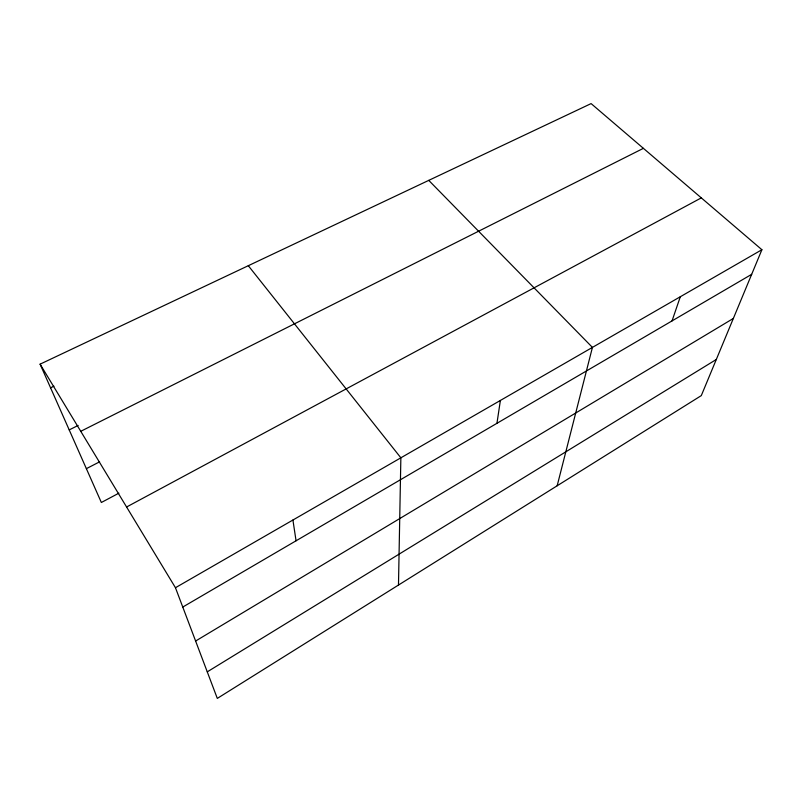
<?xml version="1.0" encoding="UTF-8"?>
<svg xmlns="http://www.w3.org/2000/svg" width="802" height="802" viewBox="0 0 802 802"><rect width="100%" height="100%" fill="white"/><g stroke="black" fill="none" stroke-linecap="round" stroke-linejoin="round"><path stroke-width="1.2" d="M398.484 585.049L400.86 457.812L248.309 265.703M496.949 423.306L500.378 400.459M557.169 485.771L592.427 347.396L428.749 180.37M672.036 320.9L680.317 296.74M761.9 249.723L701.299 395.607L217.302 698.402L175.458 587.726L40.1 364.158L591.104 103.598L761.9 249.723L175.458 587.726M207.267 671.855L716.306 359.476M195.608 641.029L733.349 318.444M182.766 607.054L751.685 274.324M126.586 507.004L701.309 197.883M118.876 493.17L101.353 502.493L40.1 364.158M86.375 468.659L99.598 461.832M80.761 431.306L643.394 148.34M69.213 429.902L78.145 425.431M50.576 387.817L53.945 386.183M292.92 520.027L296.058 540.799"/></g></svg>
